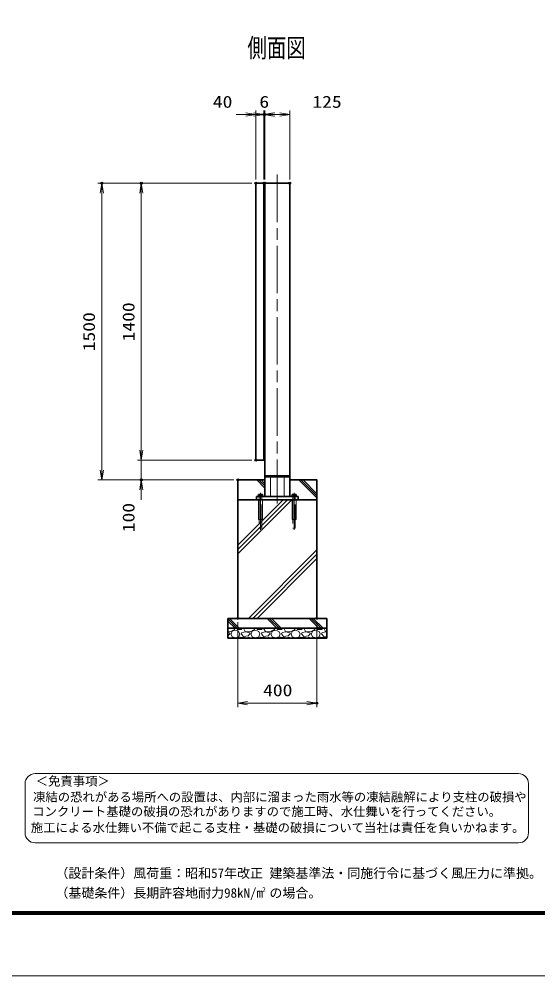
# Model space of a CAD drawing. Units: millimetres, scale not verified. Extents: x -5940 to 5940, y -4200 to 4200.
# Drawn here: x 353 to 2976, y -4200 to 638 of the extents above; entities that cross this region are included whole.
import ezdxf
from ezdxf.enums import TextEntityAlignment as Align

# ---------------------------------------------------------------- set-up
doc = ezdxf.new("R2010")
doc.units = ezdxf.units.MM
doc.header["$LTSCALE"] = 20
doc.header["$PDMODE"] = 32
doc.header["$PDSIZE"] = 10
doc.linetypes.add('DASHED', pattern=[7.5, 6, -1.5])
doc.linetypes.add('USER1', pattern=[18, 12, -1.5, 3, -1.5])
for name, color, linetype, lineweight in [('0-0_D-TTL', 7, 'Continuous', 18), ('0-1_軸線', 200, 'USER1', 15), ('0-2_隠れ線', 140, 'DASHED', 18), ('0-3_外形線', 7, 'Continuous', 35), ('0-4_寸法線', 4, 'Continuous', 18), ('0-5_0', 7, 'Continuous', 18), ('0-8_細線', 2, 'Continuous', 35), ('0-9_ハッチング', 253, 'Continuous', 13), ('1-1_D-TTL-TXT', 7, 'Continuous', 18)]:
    doc.layers.add(name, color=color, linetype=linetype, lineweight=lineweight)
doc.layers.add('0-6_Defpoints', color=7, linetype='Continuous')
doc.layers.add('0-7_文字', color=254, linetype='Continuous')
doc.styles.add('ＭＳ ゴシック', font='')
doc.styles.get('ＭＳ ゴシック').set_extended_font_data('MS Gothic')

# ---------------------------------------------------------------- blocks, each defined once
blk = doc.blocks.new('PROFSP005ACXU6')
at = {"layer": '0-3_外形線'}
for p, q in [((12, 166), (12, 0)), ((199.9, 103.9), (12, 103.9)), ((12, -166), (12, 0)), ((216, 0), (216, 180)), ((199.9, -103.9), (12, -103.9))]:
    blk.add_line(p, q, dxfattribs=at)
for points in [[(108, 207.8), (12, 207.8), (12, 166), (0, 166), (0, 0)], [(108, -207.8), (12, -207.8), (12, -166), (0, -166), (0, 0)], [(216, 180), (199.9, 207.8), (108, 207.8)], [(216, 0), (216, -180), (199.9, -207.8), (108, -207.8)]]:
    blk.add_lwpolyline(points, dxfattribs=at)
for centre, radius, start, end in [((124, 155.9), 92, 325.61587, 34.38413), ((-127.9, 0), 343.9, 342.41211, 17.58789), ((124, -155.9), 92, 325.61587, 34.38413)]:
    blk.add_arc(centre, radius, start, end, dxfattribs=at)
blk = doc.blocks.new('A$C7A822601')
at = {"layer": '0-5_0', "rotation": 90}
blk.add_blockref('PROFSP005ACXU6', (0, 0), dxfattribs=at)
blk = doc.blocks.new('_Open')
at = {"layer": '0-5_0'}
blk.add_line((-20, 3.333), (0, 0), dxfattribs=at)
blk.add_lwpolyline([(-20, -3.333), (0, 0), (-20, 0)], dxfattribs=at)

msp = doc.modelspace()

# ---------------------------------------------------------------- linework, layer by layer
at = {"layer": '0-0_D-TTL'}
for points in [[(-5940, -4200), (5940, -4200), (5940, 4200), (-5940, 4200)], [(-5558.14, 3889.71), (5558.14, 3889.71), (5558.14, -3888.86), (-5558.14, -3888.86)], [(-5554.61, 3886.18), (5554.61, 3886.18), (5554.61, -3885.32), (-5554.61, -3885.32)], [(-5551.07, 3882.64), (5551.07, 3882.64), (5551.07, -3881.79), (-5551.07, -3881.79)], [(-5547.54, 3879.11), (5547.54, 3879.11), (5547.54, -3878.25), (-5547.54, -3878.25)], [(-5544, 3875.57), (5544, 3875.57), (5544, -3874.71), (-5544, -3874.71)]]:
    msp.add_lwpolyline(points, close=True, dxfattribs=at)
at = {"layer": '0-1_軸線'}
for p, q in [((1658.48, -148.3), (1658.48, -1810.52)), ((1573.48, -1756.67), (1573.48, -1944.55)), ((1743.48, -1756.67), (1743.48, -1944.55))]:
    msp.add_line(p, q, dxfattribs=at)
at = {"layer": '0-2_隠れ線'}
for p, q in [((1623.48, -1776.01), (1623.48, -1676.01)), ((1693.48, -1776.01), (1693.48, -1676.01)), ((1567.48, -1776.01), (1567.48, -1792.01)), ((1579.48, -1776.01), (1579.48, -1792.01)), ((1737.48, -1776.01), (1737.48, -1792.01)), ((1749.48, -1776.01), (1749.48, -1792.01)), ((1567.48, -1792.01), (1567.48, -1936.01)), ((1579.48, -1936.01), (1579.48, -1792.01)), ((1733.48, -1792.01), (1733.48, -1892.01)), ((1749.48, -1936.01), (1749.48, -1792.01)), ((1753.48, -1892.01), (1753.48, -1792.01)), ((1733.48, -1892.01), (1753.48, -1892.01)), ((1567.48, -1936.01), (1579.48, -1936.01))]:
    msp.add_line(p, q, dxfattribs=at)
for points in [[(1563.48, -1792.01), (1563.48, -1892.01), (1583.48, -1892.01), (1583.48, -1792.01)], [(1737.48, -1792.01), (1737.48, -1936.01), (1749.48, -1936.01)]]:
    msp.add_lwpolyline(points, dxfattribs=at)
at = {"layer": '0-3_外形線'}
for p, q in [((1595.98, -192.01), (1595.98, -1776.01)), ((1595.98, -192.01), (1720.98, -192.01)), ((1720.98, -192.01), (1720.98, -1776.01)), ((1720.98, -1671.01), (1595.98, -1671.01)), ((1595.98, -1676.01), (1720.98, -1676.01)), ((1623.48, -1671.01), (1623.48, -1676.01)), ((1693.48, -1671.01), (1693.48, -1676.01)), ((1763.48, -1776.01), (1553.48, -1776.01)), ((1553.48, -1776.01), (1553.48, -1792.01)), ((1763.48, -1776.01), (1763.48, -1792.01)), ((1553.48, -1792.01), (1763.48, -1792.01))]:
    msp.add_line(p, q, dxfattribs=at)
for points in [[(1589.98, -192.01), (1549.98, -192.01), (1549.98, -1592.01), (1589.98, -1592.01)], [(1589.98, -257.01), (1595.98, -257.01), (1595.98, -207.01), (1589.98, -207.01)], [(1589.98, -1577.01), (1595.98, -1577.01), (1595.98, -1527.01), (1589.98, -1527.01)], [(1458.48, -1792.01), (1858.48, -1792.01), (1858.48, -2392.01), (1458.48, -2392.01)], [(1408.48, -2392.01), (1908.48, -2392.01), (1908.48, -2442.01), (1408.48, -2442.01)], [(1908.48, -2442.01), (1408.48, -2442.01), (1408.48, -2492.01), (1908.48, -2492.01)]]:
    msp.add_lwpolyline(points, close=True, dxfattribs=at)
msp.add_lwpolyline([(1595.98, -1692.01), (1458.48, -1692.01), (1458.48, -1792.01), (1858.48, -1792.01), (1858.48, -1692.01), (1720.98, -1692.01)], dxfattribs=at)
at = {"layer": '0-4_寸法線'}
for p, q in [((1499.98, 155.32), (1449.98, 155.32)), ((1539.98, 155.32), (1489.98, 155.32)), ((1545.98, 155.32), (1495.98, 155.32)), ((1549.98, -172.01), (1549.98, 175.32)), ((1549.98, 155.32), (1589.98, 155.32)), ((1589.98, -172.01), (1589.98, 175.32)), ((1589.98, -172.01), (1589.98, 175.32)), ((1595.98, 155.32), (1589.98, 155.32)), ((1595.98, -172.01), (1595.98, 175.32)), ((1595.98, -172.01), (1595.98, 175.32)), ((1720.98, 155.32), (1595.98, 155.32)), ((1639.98, 155.32), (1689.98, 155.32)), ((1645.98, 155.32), (1695.98, 155.32)), ((1720.98, -172.01), (1720.98, 175.32)), ((1529.98, -192.01), (750.76, -192.01)), ((1529.98, -192.01), (950.76, -192.01)), ((770.76, -1642.01), (770.76, -242.01)), ((970.76, -1542.01), (970.76, -242.01)), ((970.76, -1542.01), (970.76, -1492.01)), ((1529.98, -1592.01), (950.76, -1592.01)), ((1529.98, -1592.01), (950.76, -1592.01)), ((970.76, -1592.01), (970.76, -1692.01)), ((1438.48, -1692.01), (750.76, -1692.01)), ((1438.48, -1692.01), (950.76, -1692.01)), ((970.76, -1742.01), (970.76, -1792.01)), ((1458.48, -2412.01), (1458.48, -2840.61)), ((1858.48, -2412.01), (1858.48, -2840.61)), ((1508.48, -2820.61), (1808.48, -2820.61))]:
    msp.add_line(p, q, dxfattribs=at)
at = {"layer": '0-6_Defpoints'}
for p in [(1589.98, 155.32), (1595.98, 155.32), (770.76, -192.01), (970.76, -192.01), (1549.98, -192.01), (1549.98, -192.01), (1589.98, -192.01), (1595.98, -192.01), (1720.98, -192.01), (1549.98, -1592.01), (970.76, -1692.01), (1458.48, -1692.01), (1458.48, -2392.01), (1858.48, -2392.01), (1858.48, -2820.61)]:
    msp.add_point(p, dxfattribs=at)
at = {"layer": '0-9_ハッチング'}
for p, q in [((1595.98, -1733.07), (1554.91, -1692.01)), ((1595.98, -1722.2), (1565.79, -1692.01)), ((1595.98, -1711.32), (1576.66, -1692.01)), ((1858.48, -1783.44), (1767.04, -1692.01)), ((1858.48, -1772.56), (1777.92, -1692.01)), ((1858.48, -1761.69), (1788.79, -1692.01)), ((1464.53, -1792.01), (1458.48, -1785.95)), ((1458.48, -2021.98), (1688.46, -1792.01)), ((1458.48, -2043.73), (1710.21, -1792.01)), ((1458.48, -2065.48), (1731.96, -1792.01)), ((1512.72, -2392.01), (1858.48, -2046.25)), ((1534.47, -2392.01), (1858.48, -2068)), ((1556.22, -2392.01), (1858.48, -2089.75)), ((1455.43, -2442.01), (1408.48, -2395.06)), ((1444.55, -2442.01), (1408.48, -2405.93)), ((1466.3, -2442.01), (1416.3, -2392.01)), ((1656.68, -2442.01), (1606.68, -2392.01)), ((1667.56, -2442.01), (1617.56, -2392.01)), ((1678.43, -2442.01), (1628.43, -2392.01)), ((1868.82, -2442.01), (1818.82, -2392.01)), ((1879.69, -2442.01), (1829.69, -2392.01)), ((1890.57, -2442.01), (1840.57, -2392.01)), ((1420.21, -2459.94), (1408.48, -2459)), ((1417.17, -2466.04), (1408.48, -2463.87)), ((1418.18, -2471.12), (1417.17, -2466.04)), ((1441.55, -2448.77), (1420.21, -2459.94)), ((1424.28, -2471.12), (1430.37, -2456.9)), ((1430.37, -2456.9), (1446.63, -2451.82)), ((1443.48, -2442.01), (1441.55, -2448.77)), ((1446.63, -2451.82), (1462.89, -2457.91)), ((1452.34, -2442.01), (1454.76, -2447.75)), ((1454.76, -2447.75), (1476.09, -2448.77)), ((1462.89, -2457.91), (1468.98, -2471.12)), ((1476.09, -2448.77), (1484.85, -2442.01)), ((1476.09, -2471.12), (1479.14, -2462.99)), ((1498.45, -2460.96), (1479.14, -2462.99)), ((1489.3, -2445.72), (1492.65, -2442.01)), ((1496.41, -2457.91), (1489.3, -2445.72)), ((1521.81, -2459.94), (1496.41, -2457.91)), ((1518.77, -2466.04), (1498.45, -2460.96)), ((1519.78, -2471.12), (1518.77, -2466.04)), ((1543.15, -2448.77), (1521.81, -2459.94)), ((1525.88, -2471.12), (1531.97, -2456.9)), ((1531.97, -2456.9), (1548.23, -2451.82)), ((1545.08, -2442.01), (1543.15, -2448.77)), ((1548.23, -2451.82), (1564.49, -2457.91)), ((1553.94, -2442.01), (1556.36, -2447.75)), ((1556.36, -2447.75), (1577.69, -2448.77)), ((1564.49, -2457.91), (1570.58, -2471.12)), ((1577.69, -2448.77), (1586.45, -2442.01)), ((1577.69, -2471.12), (1580.74, -2462.99)), ((1600.05, -2460.96), (1580.74, -2462.99)), ((1590.9, -2445.72), (1594.25, -2442.01)), ((1598.01, -2457.91), (1590.9, -2445.72)), ((1623.41, -2459.94), (1598.01, -2457.91)), ((1620.37, -2466.04), (1600.05, -2460.96)), ((1621.38, -2471.12), (1620.37, -2466.04)), ((1644.75, -2448.77), (1623.41, -2459.94)), ((1627.48, -2471.12), (1633.57, -2456.9)), ((1633.57, -2456.9), (1649.83, -2451.82)), ((1646.68, -2442.01), (1644.75, -2448.77)), ((1649.83, -2451.82), (1666.09, -2457.91)), ((1655.54, -2442.01), (1657.96, -2447.75)), ((1657.96, -2447.75), (1679.29, -2448.77)), ((1666.09, -2457.91), (1672.18, -2471.12)), ((1679.29, -2448.77), (1688.05, -2442.01)), ((1679.29, -2471.12), (1682.34, -2462.99)), ((1701.65, -2460.96), (1682.34, -2462.99)), ((1692.5, -2445.72), (1695.85, -2442.01)), ((1699.61, -2457.91), (1692.5, -2445.72)), ((1725.01, -2459.94), (1699.61, -2457.91)), ((1721.97, -2466.04), (1701.65, -2460.96)), ((1722.98, -2471.12), (1721.97, -2466.04)), ((1746.35, -2448.77), (1725.01, -2459.94)), ((1729.08, -2471.12), (1735.17, -2456.9)), ((1735.17, -2456.9), (1751.43, -2451.82)), ((1748.28, -2442.01), (1746.35, -2448.77)), ((1751.43, -2451.82), (1767.69, -2457.91)), ((1757.14, -2442.01), (1759.56, -2447.75)), ((1759.56, -2447.75), (1780.89, -2448.77)), ((1767.69, -2457.91), (1773.78, -2471.12)), ((1780.89, -2448.77), (1789.65, -2442.01)), ((1780.89, -2471.12), (1783.94, -2462.99)), ((1803.25, -2460.96), (1783.94, -2462.99)), ((1794.1, -2445.72), (1797.45, -2442.01)), ((1801.21, -2457.91), (1794.1, -2445.72)), ((1826.61, -2459.94), (1801.21, -2457.91)), ((1823.57, -2466.04), (1803.25, -2460.96)), ((1824.58, -2471.12), (1823.57, -2466.04)), ((1847.95, -2448.77), (1826.61, -2459.94)), ((1830.68, -2471.12), (1836.77, -2456.9)), ((1836.77, -2456.9), (1853.03, -2451.82)), ((1849.88, -2442.01), (1847.95, -2448.77)), ((1853.03, -2451.82), (1869.29, -2457.91)), ((1858.74, -2442.01), (1861.16, -2447.75)), ((1861.16, -2447.75), (1882.49, -2448.77)), ((1869.29, -2457.91), (1875.38, -2471.12)), ((1882.49, -2448.77), (1891.25, -2442.01)), ((1882.49, -2471.12), (1885.54, -2462.99)), ((1904.85, -2460.96), (1885.54, -2462.99)), ((1895.7, -2445.72), (1899.05, -2442.01)), ((1902.81, -2457.91), (1895.7, -2445.72)), ((1908.48, -2458.36), (1902.81, -2457.91)), ((1908.48, -2461.87), (1904.85, -2460.96)), ((1409.04, -2481.28), (1408.48, -2481.33)), ((1411.07, -2487.38), (1408.48, -2488.49)), ((1418.18, -2471.12), (1409.04, -2481.28)), ((1423.26, -2491.44), (1411.07, -2487.38)), ((1422.32, -2492.01), (1423.26, -2491.44)), ((1423.26, -2471.12), (1429.36, -2485.34)), ((1429.36, -2485.34), (1446.63, -2490.42)), ((1446.63, -2490.42), (1463.9, -2485.34)), ((1463.9, -2485.34), (1468.98, -2471.12)), ((1471.01, -2487.38), (1465.94, -2492.01)), ((1495.4, -2489.41), (1471.01, -2487.38)), ((1487.27, -2483.31), (1476.09, -2471.12)), ((1510.64, -2481.28), (1487.27, -2483.31)), ((1496.99, -2492.01), (1495.4, -2489.41)), ((1512.67, -2487.38), (1505.56, -2490.42)), ((1505.56, -2490.42), (1506.19, -2492.01)), ((1519.78, -2471.12), (1510.64, -2481.28)), ((1524.86, -2491.44), (1512.67, -2487.38)), ((1523.92, -2492.01), (1524.86, -2491.44)), ((1524.86, -2471.12), (1530.96, -2485.34)), ((1530.96, -2485.34), (1548.23, -2490.42)), ((1548.23, -2490.42), (1565.5, -2485.34)), ((1565.5, -2485.34), (1570.58, -2471.12)), ((1572.61, -2487.38), (1567.54, -2492.01)), ((1597, -2489.41), (1572.61, -2487.38)), ((1588.87, -2483.31), (1577.69, -2471.12)), ((1612.24, -2481.28), (1588.87, -2483.31)), ((1598.59, -2492.01), (1597, -2489.41)), ((1614.27, -2487.38), (1607.16, -2490.42)), ((1607.16, -2490.42), (1607.79, -2492.01)), ((1621.38, -2471.12), (1612.24, -2481.28)), ((1626.46, -2491.44), (1614.27, -2487.38)), ((1625.52, -2492.01), (1626.46, -2491.44)), ((1626.46, -2471.12), (1632.56, -2485.34)), ((1632.56, -2485.34), (1649.83, -2490.42)), ((1649.83, -2490.42), (1667.1, -2485.34)), ((1667.1, -2485.34), (1672.18, -2471.12)), ((1674.21, -2487.38), (1669.14, -2492.01)), ((1698.6, -2489.41), (1674.21, -2487.38)), ((1690.47, -2483.31), (1679.29, -2471.12)), ((1713.84, -2481.28), (1690.47, -2483.31)), ((1700.19, -2492.01), (1698.6, -2489.41)), ((1715.87, -2487.38), (1708.76, -2490.42)), ((1708.76, -2490.42), (1709.39, -2492.01)), ((1722.98, -2471.12), (1713.84, -2481.28)), ((1728.06, -2491.44), (1715.87, -2487.38)), ((1727.12, -2492.01), (1728.06, -2491.44)), ((1728.06, -2471.12), (1734.16, -2485.34)), ((1734.16, -2485.34), (1751.43, -2490.42)), ((1751.43, -2490.42), (1768.7, -2485.34)), ((1768.7, -2485.34), (1773.78, -2471.12)), ((1775.81, -2487.38), (1770.74, -2492.01)), ((1800.2, -2489.41), (1775.81, -2487.38)), ((1792.07, -2483.31), (1780.89, -2471.12)), ((1815.44, -2481.28), (1792.07, -2483.31)), ((1801.79, -2492.01), (1800.2, -2489.41)), ((1817.47, -2487.38), (1810.36, -2490.42)), ((1810.36, -2490.42), (1810.99, -2492.01)), ((1824.58, -2471.12), (1815.44, -2481.28)), ((1829.66, -2491.44), (1817.47, -2487.38)), ((1828.72, -2492.01), (1829.66, -2491.44)), ((1829.66, -2471.12), (1835.76, -2485.34)), ((1835.76, -2485.34), (1853.03, -2490.42)), ((1853.03, -2490.42), (1870.3, -2485.34)), ((1870.3, -2485.34), (1875.38, -2471.12)), ((1877.41, -2487.38), (1872.34, -2492.01)), ((1901.8, -2489.41), (1877.41, -2487.38)), ((1893.67, -2483.31), (1882.49, -2471.12)), ((1908.48, -2482.02), (1893.67, -2483.31)), ((1903.39, -2492.01), (1901.8, -2489.41))]:
    msp.add_line(p, q, dxfattribs=at)
at = {"layer": '1-1_D-TTL-TXT', "color": 2}
for p, q in [((2878.63, -3177.42), (433.08, -3177.42)), ((383.08, -3227.42), (383.08, -3477.42)), ((2928.63, -3477.42), (2928.63, -3227.42)), ((433.08, -3527.42), (2878.63, -3527.42))]:
    msp.add_line(p, q, dxfattribs=at)
for centre, start, end in [((433.08, -3227.42), 90, 180), ((2878.63, -3227.42), 0, 90), ((433.08, -3477.42), 180, 270), ((2878.63, -3477.42), 270, 0)]:
    msp.add_arc(centre, 50, start, end, dxfattribs=at)

# ---------------------------------------------------------------- block references
at = {"layer": '0-4_寸法線', "xscale": 2.5, "yscale": 2.5}
for p in [(1549.98, 155.32), (1589.98, 155.32), (1720.98, 155.32), (1858.48, -2820.61)]:
    msp.add_blockref('_Open', p, dxfattribs=at)
for p, rotation in [((1589.98, 155.32), 180), ((1595.98, 155.32), 180), ((1595.98, 155.32), 180), ((770.76, -192.01), 90), ((970.76, -192.01), 90), ((970.76, -1592.01), 270), ((970.76, -1592.01), 270), ((770.76, -1692.01), 270), ((970.76, -1692.01), 90), ((1458.48, -2820.61), 180)]:
    msp.add_blockref('_Open', p, dxfattribs=dict(at, rotation=rotation))
at = {"layer": '0-8_細線', "xscale": 0.05, "yscale": 0.05}
for p in [(1573.48, -1776.01), (1743.48, -1776.01)]:
    msp.add_blockref('A$C7A822601', p, dxfattribs=at)

# ---------------------------------------------------------------- texts
at = {"layer": '0-4_寸法線', "color": 254, "style": 'ＭＳ ゴシック', "width": 1.2}
for s, p in [('40', (1332.42, 171.67)), ('6', (1567.78, 171.67)), ('125', (1835.85, 171.67)), ('400', (1586.48, -2804.26))]:
    msp.add_text(s, height=60.56, dxfattribs=at).set_placement(p, align=Align.BOTTOM_LEFT)
for s, p in [('1400', (954.42, -991.61)), ('1500', (754.42, -1041.61)), ('100', (954.42, -1956.69))]:
    msp.add_text(s, height=60.56, rotation=90, dxfattribs=at).set_placement(p, align=Align.BOTTOM_LEFT)
at = {"layer": '0-7_文字', "style": 'ＭＳ ゴシック', "width": 0.75}
msp.add_text('側面図', height=96.19, dxfattribs=at).set_placement((1507.22, 415.73), align=Align.BOTTOM_LEFT)
at = {"layer": '1-1_D-TTL-TXT', "style": 'ＭＳ ゴシック'}
for s, height, p in [('＜免責事項＞ \u3000\u3000', 45.75, (436.78, -3251.6)), ('凍結の恐れがある場所への設置は、内部に溜まった雨水等の凍結融解により支柱の破損や', 45.75, (423.26, -3332.09)), ('コンクリート基礎の破損の恐れがありますので施工時、水仕舞いを行ってください。', 45.75, (419.15, -3405.52)), ('施工による水仕舞い不備で起こる支柱・基礎の破損について当社は責任を負いかねます。 ', 45.75, (412.16, -3487.01)), ('（設計条件）風荷重：昭和57年改正 建築基準法・同施行令に基づく風圧力に準拠。', 48.11, (536.29, -3719.1)), ('（基礎条件）長期許容地耐力98kN/m の場合。', 48.11, (536.29, -3819.1)), ('2', 24.05, (1581.7, -3783.3))]:
    msp.add_text(s, height=height, dxfattribs=at).set_placement(p, align=Align.BOTTOM_LEFT)

doc.saveas('drawing.dxf')
